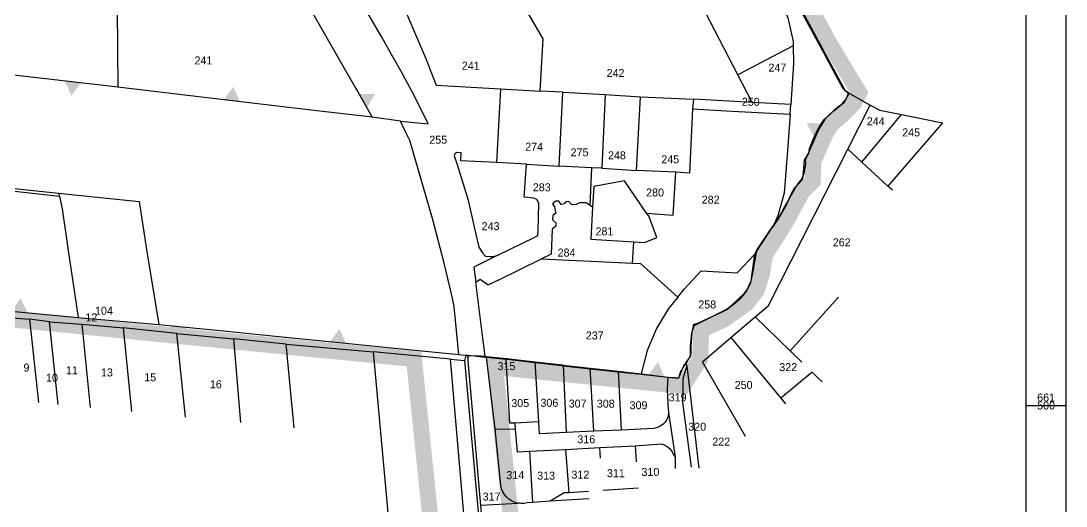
# Model space of a CAD drawing. Extents: x -493 to 187849, y -1657 to 664362.
# Drawn here: x 187196 to 187849, y 661437 to 661741 of the extents above; entities that cross this region are included whole.
import ezdxf
from ezdxf.enums import TextEntityAlignment as Align

# ---------------------------------------------------------------- set-up
doc = ezdxf.new("R2010")
doc.units = 0
doc.header["$MEASUREMENT"] = 0
doc.layers.get('0').update_dxf_attribs({"linetype": 'CONTINUOUS'})
for name, color, linetype in [('0DXF_GUSH', 3, 'CONTINUOUS'), ('0G_GV_LIN', 10, 'CONTINUOUS'), ('1DXF_GUSH', 3, 'CONTINUOUS'), ('BOUNDARY', 1, 'CONTINUOUS'), ('GBOUND_BOUNDARY', 5, 'CONTINUOUS'), ('TR_GILYON', 7, 'CONTINUOUS')]:
    doc.layers.add(name, color=color, linetype=linetype)
doc.styles.get("Standard").update_dxf_attribs({"font": 'dimheb.shx'})
doc.styles.add('TRHEBTXT', font='HEBTXT.SHX')

# ---------------------------------------------------------------- blocks, each defined once
blk = doc.blocks.new('TVC_FENCE')
blk.add_solid([(-0.5, 0), (0.5, 0), (0, 0.866)])

msp = doc.modelspace()

# ---------------------------------------------------------------- linework, layer by layer
at = {"layer": '0DXF_GUSH'}
for points in [[(187520.27, 661696.69), (187521.97, 661729.38), (187506.27, 661756.75), (187480.31, 661801.13)], [(187615.89, 661800.5), (187631.92, 661789.44), (187644.55, 661780.69), (187648.5, 661778.13), (187653.98, 661773.88), (187659.95, 661768.13), (187666.61, 661759.38), (187668.72, 661756.25), (187674.84, 661742.44), (187678.31, 661727.75), (187678.19, 661725)], [(187712.9, 661695.57), (187711.9, 661696.24), (187710.53, 661697.16), (187709.52, 661698.13), (187695.88, 661723.44), (187684.5, 661744.38), (187663.51, 661784.76)], [(187663.51, 661784.76), (187685.1, 661744.37), (187710.53, 661697.16), (187711.9, 661696.24), (187712.9, 661695.57)], [(187430.81, 661774.13), (187425.5, 661771.19), (187423.94, 661769.63), (187422.88, 661768), (187422.78, 661765.88), (187422.94, 661763.81), (187424.7, 661758.63), (187431.33, 661758.13), (187448.45, 661717.56), (187455.27, 661700.38), (187495.31, 661698.19)], [(187432.88, 661677.81), (187450.14, 661676.13), (187441.88, 661693.06), (187434, 661707.94), (187427.27, 661719.5), (187421.25, 661730.38), (187406.06, 661756.69), (187400.2, 661767.06)], [(187643.63, 661706.94), (187620.72, 661751), (187587.7, 661752.81), (187582.98, 661752.81)], [(187255.84, 661747.94), (187256.38, 661699.06)], [(187375.61, 661749.69), (187387.19, 661729.5), (187405, 661698.38), (187406.2, 661696.25), (187415.2, 661680.38)], [(187678.19, 661725), (187643.63, 661706.94)], [(187678.19, 661725), (187678.58, 661713.88), (187676.88, 661688.25)], [(187256.38, 661699.06), (187193.03, 661706.5), (187184.16, 661707.56)], [(187652.69, 661689.5), (187643.63, 661706.94)], [(187415.2, 661680.38), (187380.63, 661684.38), (187308.66, 661693), (187256.38, 661699.06)], [(187495.31, 661698.19), (187492.86, 661652)], [(187495.31, 661698.19), (187520.27, 661696.69)], [(187534.38, 661696.06), (187520.27, 661696.69)], [(187532.02, 661649.81), (187534.38, 661696.06)], [(187534.38, 661696.06), (187560.88, 661694.56)], [(187560.88, 661694.56), (187558.63, 661648.38)], [(187560.88, 661694.56), (187582.89, 661693.19)], [(187580.42, 661647.06), (187582.89, 661693.19)], [(187582.89, 661693.19), (187615.94, 661691.56)], [(187711.63, 661692.23), (187712.9, 661695.57)], [(187711.63, 661692.23), (187713.31, 661695.35), (187712.9, 661695.57)], [(187712.9, 661695.57), (187713.31, 661695.35), (187726.42, 661687.99)], [(187615.94, 661691.56), (187615.44, 661685.63)], [(187652.69, 661689.5), (187615.94, 661691.56)], [(187676.88, 661688.25), (187652.69, 661689.5)], [(187676.38, 661682.31), (187676.88, 661688.25)], [(187688.22, 661658.83), (187690.86, 661664.62), (187693.82, 661671.94), (187698.03, 661678.82), (187698.62, 661679.78), (187700.19, 661681.16), (187703.79, 661684.67), (187706.08, 661686.88)], [(187688.22, 661658.83), (187688.53, 661660.88), (187689.56, 661663.25), (187690.92, 661666.88), (187692.66, 661670.5), (187694.44, 661674.06), (187698.03, 661678.82), (187698.62, 661679.78), (187700.19, 661681.16), (187703.79, 661684.67), (187706.08, 661686.88)], [(187706.08, 661686.88), (187708.75, 661688.53)], [(187706.08, 661686.88), (187708.75, 661688.53)], [(187708.75, 661688.53), (187711.19, 661691.4)], [(187708.75, 661688.53), (187710.11, 661689.38), (187711.19, 661691.4)], [(187711.19, 661691.4), (187711.63, 661692.23)], [(187711.19, 661691.4), (187711.63, 661692.23)], [(187712.36, 661660.4), (187726.42, 661687.99)], [(187726.42, 661687.99), (187732.34, 661684.81), (187745.95, 661681.99)], [(187432.88, 661677.81), (187415.2, 661680.38)], [(187615.44, 661685.63), (187613.58, 661645.38), (187604.98, 661645.88)], [(187615.44, 661685.63), (187640.2, 661684.19), (187676.38, 661682.31)], [(187676.38, 661682.31), (187674.75, 661659.63), (187672.61, 661632.75), (187668.78, 661618.69), (187665.5, 661611.6)], [(187721.25, 661652.21), (187745.95, 661681.99)], [(187745.95, 661681.99), (187771.6, 661676.82)], [(187469.39, 661532), (187466.44, 661561.94), (187465.39, 661567.06), (187460.11, 661589.06), (187452.86, 661616.94), (187445.91, 661641.38), (187438.67, 661665.88), (187435.84, 661671.69), (187432.88, 661677.81)], [(187771.6, 661676.82), (187737.43, 661637.31)], [(187654.57, 661555.45), (187662.95, 661562.61), (187712.36, 661660.4)], [(187721.25, 661652.21), (187712.36, 661660.4)], [(187492.86, 661652), (187470.63, 661653.06), (187470.88, 661658.06), (187468.13, 661658.19), (187466.86, 661657.38), (187466.36, 661656.13), (187468.34, 661650.69), (187475.16, 661628.38), (187479.22, 661610.69), (187481.92, 661599), (187484.11, 661595.5), (187486.09, 661593.5), (187489.14, 661593.25), (187491.19, 661593.31), (187493.78, 661594.06)], [(187684.56, 661643.68), (187685.21, 661645.13), (187686.15, 661650.88), (187686.05, 661653.7), (187687.12, 661656.28)], [(187684.56, 661643.68), (187685.39, 661653.56), (187687.12, 661656.28)], [(187687.12, 661656.28), (187688.06, 661657.75)], [(187687.12, 661656.28), (187688.06, 661657.75)], [(187688.06, 661657.75), (187688.22, 661658.83)], [(187688.06, 661657.75), (187688.22, 661658.83)], [(187048.5, 661651.06), (187094.81, 661646.06), (187116.98, 661643.69), (187143.42, 661640.88), (187197.47, 661635.13), (187219.28, 661632.94)], [(187511.64, 661651), (187492.86, 661652)], [(187493.78, 661594.06), (187516.44, 661605.19), (187518.69, 661606.44), (187519.03, 661609.06), (187519.38, 661626.63), (187518.2, 661628.88), (187516.17, 661629.81), (187510.28, 661630.25), (187511.64, 661651)], [(187511.64, 661651), (187532.02, 661649.81)], [(187552.44, 661648.69), (187532.02, 661649.81)], [(187551.42, 661625.13), (187552.44, 661648.69)], [(187558.63, 661648.38), (187552.44, 661648.69)], [(187558.63, 661648.38), (187580.42, 661647.06)], [(187604.98, 661645.88), (187580.42, 661647.06)], [(187737.43, 661637.31), (187721.25, 661652.21)], [(187586.7, 661620.25), (187572.98, 661640.5), (187553.81, 661637), (187552.88, 661624.13)], [(187586.7, 661620.25), (187603.25, 661619.13), (187604.98, 661645.88)], [(187681.97, 661639.19), (187683.92, 661641.34), (187684.09, 661641.96), (187684.56, 661643.68)], [(187681.97, 661639.19), (187683.92, 661641.34), (187684.09, 661641.96), (187684.56, 661643.68)], [(187219.88, 661630.81), (187191.84, 661633.81), (187147.11, 661638.5)], [(187675.57, 661628.83), (187677.36, 661632.61), (187677.72, 661633.36), (187679.28, 661636.31)], [(187675.57, 661628.83), (187677.36, 661632.61), (187677.72, 661633.36), (187679.28, 661636.31)], [(187679.28, 661636.31), (187680.97, 661638.12)], [(187679.28, 661636.31), (187680.97, 661638.12)], [(187680.97, 661638.12), (187681.97, 661639.19)], [(187680.97, 661638.12), (187681.97, 661639.19)], [(187740.27, 661634.7), (187737.43, 661637.31)], [(187219.28, 661632.94), (187219.88, 661630.81)], [(187219.28, 661632.94), (187269.61, 661627.69), (187274.31, 661597.63), (187281.83, 661550.63)], [(187219.88, 661630.81), (187221.45, 661623), (187225.36, 661597.06), (187231.44, 661555.06)], [(187551.42, 661625.13), (187548.91, 661626.69), (187544.84, 661626.81), (187542.7, 661625.69), (187540.06, 661625.63), (187538.16, 661627.69), (187536.22, 661627.44), (187535.25, 661626.13), (187533.31, 661625.75), (187531.92, 661627.75), (187529.88, 661627.75), (187527.98, 661626.25), (187529.08, 661624.19), (187529.66, 661622.06), (187530.05, 661620.31), (187528.19, 661618.94), (187527.83, 661616.25), (187529.88, 661614.25), (187529.89, 661612.25), (187527.75, 661610.38), (187527.11, 661594.75), (187521.02, 661591.81)], [(187668.06, 661615.33), (187668.35, 661615.85), (187670.32, 661619.38), (187673.16, 661624.49), (187675.57, 661628.83)], [(187668.06, 661615.33), (187668.35, 661615.85), (187670.32, 661619.38), (187673.16, 661624.49), (187675.57, 661628.83)], [(187552.88, 661624.13), (187551.42, 661625.13)], [(187552.88, 661624.13), (187551.83, 661604), (187578.8, 661602.38)], [(187578.8, 661602.38), (187585.41, 661601.88), (187593.11, 661605.19), (187588.02, 661618.69), (187586.7, 661620.25)], [(187637.8, 661560.89), (187638.12, 661561.16), (187638.58, 661561.55), (187639.46, 661562.35), (187639.89, 661562.76), (187640.33, 661563.17), (187640.77, 661563.58), (187641.48, 661563.69), (187641.95, 661564.07), (187642.41, 661564.45), (187642.87, 661564.83), (187643.33, 661565.22), (187643.78, 661565.61), (187644.24, 661566.01), (187644.69, 661566.4), (187645.13, 661566.8), (187645.51, 661567.15), (187645.92, 661567.59), (187646.31, 661568.04), (187646.71, 661568.49), (187646.84, 661569.22), (187647.28, 661569.63), (187647.88, 661570.19), (187648.43, 661570.95), (187648.79, 661571.43), (187649.37, 661572.22), (187649.83, 661572.86), (187650.81, 661575.24), (187651.53, 661577), (187651.93, 661577.94), (187652.79, 661583.8), (187655.33, 661595.47), (187655.6, 661596.46), (187662.08, 661606.47), (187663.71, 661608.99), (187664.97, 661610.94), (187665.5, 661611.6), (187667.65, 661614.76), (187668.06, 661615.33)], [(187665.5, 661611.6), (187667.65, 661614.76), (187668.06, 661615.33)], [(187654.31, 661594.75), (187655.5, 661597.19), (187662.08, 661606.47), (187663.71, 661608.99), (187664.97, 661610.94), (187665.5, 661611.6)], [(187577.98, 661589.13), (187578.8, 661602.38)], [(187606.13, 661567.88), (187610.08, 661572.81), (187620.8, 661584.19), (187643.34, 661582.94), (187654.31, 661594.75)], [(187637.8, 661560.89), (187638.12, 661561.16), (187638.58, 661561.55), (187639.46, 661562.35), (187639.89, 661562.76), (187640.33, 661563.17), (187640.77, 661563.58), (187646.84, 661569.22), (187647.28, 661569.63), (187647.88, 661570.19), (187648.43, 661570.95), (187648.79, 661571.43), (187649.37, 661572.22), (187649.83, 661572.86), (187650.81, 661575.24), (187651.53, 661577), (187651.93, 661577.94), (187652.79, 661583.8), (187654.31, 661594.75)], [(187493.78, 661594.06), (187478.73, 661586.56), (187479.92, 661577.19)], [(187479.92, 661577.19), (187482.66, 661579.06), (187487.63, 661575.44), (187494.3, 661578.56), (187521.02, 661591.81)], [(187521.02, 661591.81), (187577.98, 661589.13)], [(187577.98, 661589.13), (187582.92, 661588.75), (187606.13, 661567.88)], [(187485.72, 661530.85), (187483.98, 661545.38), (187479.92, 661577.19)], [(187158.64, 661562), (187231.44, 661555.06)], [(187606.13, 661567.88), (187600.45, 661560.75), (187592.92, 661548.19), (187587.03, 661534.44), (187583.2, 661519.77)], [(187676.32, 661534.29), (187706.68, 661567.86)], [(187615.19, 661545.95), (187616.11, 661550.88), (187618.88, 661551.22), (187627.98, 661555.83)], [(187615.19, 661545.95), (187616.49, 661550.02), (187618.88, 661551.22), (187627.98, 661555.83)], [(187627.98, 661555.83), (187632.9, 661558.28), (187636.77, 661560.21), (187637.37, 661560.51), (187637.8, 661560.89)], [(187627.98, 661555.83), (187632.9, 661558.28), (187636.77, 661560.21), (187637.37, 661560.51), (187637.8, 661560.89)], [(187639.4, 661542.48), (187654.57, 661555.45)], [(187654.57, 661555.45), (187676.32, 661534.29)], [(187188.03, 661555.06), (187201.2, 661554)], [(187213.64, 661552.44), (187201.2, 661554)], [(187201.2, 661554), (187206.81, 661501.92)], [(187213.64, 661552.44), (187233.86, 661550.88)], [(187218.94, 661500.71), (187213.64, 661552.44)], [(187231.44, 661555.06), (187233.64, 661554.88), (187281.83, 661550.63)], [(187233.86, 661550.88), (187259.59, 661548.5)], [(187233.86, 661550.88), (187239, 661498.72)], [(187281.83, 661550.63), (187322.36, 661546.69), (187354.89, 661543.44), (187398.59, 661538.94), (187431.41, 661535.69), (187469.39, 661532)], [(187293.27, 661545.13), (187259.59, 661548.5)], [(187259.59, 661548.5), (187264.8, 661496.15)], [(187293.27, 661545.13), (187328.59, 661541.69)], [(187298.59, 661492.79), (187293.27, 661545.13)], [(187614.45, 661537.06), (187615.1, 661545.33), (187615.19, 661545.95)], [(187614.45, 661537.06), (187615.1, 661545.33), (187615.19, 661545.95)], [(187648.55, 661480.66), (187621.66, 661527.31), (187639.4, 661542.48)], [(187639.4, 661542.48), (187670.61, 661504.68)], [(187361.44, 661538.31), (187328.59, 661541.69)], [(187328.59, 661541.69), (187333.05, 661489.37)], [(187361.44, 661538.31), (187415.92, 661533.5)], [(187366.51, 661486.11), (187361.44, 661538.31)], [(187614.07, 661530.92), (187614.21, 661533.09), (187614.45, 661537.06)], [(187614.07, 661530.92), (187614.21, 661533.09), (187614.45, 661537.06)], [(187464.16, 661529), (187415.92, 661533.5)], [(187415.92, 661533.5), (187448.78, 661171.75)], [(187469.39, 661532), (187473.73, 661531.56)], [(187473.73, 661531.56), (187472.84, 661528.19)], [(187473.73, 661531.56), (187475.1, 661531.42), (187476.93, 661531.23)], [(187483.16, 661437.49), (187475.23, 661527.96), (187475.1, 661531.42), (187476.93, 661531.23)], [(187476.93, 661531.23), (187485.78, 661530.31)], [(187476.93, 661531.23), (187483.1, 661531.15), (187485.72, 661530.85)], [(187485.72, 661530.85), (187486.54, 661530.75)], [(187485.78, 661530.31), (187485.72, 661530.85)], [(187485.78, 661530.31), (187486.6, 661530.23)], [(187486.6, 661530.23), (187486.54, 661530.75)], [(187486.54, 661530.75), (187499.12, 661529.33)], [(187486.6, 661530.23), (187498.86, 661528.94)], [(187492.02, 661485.1), (187486.6, 661530.23)], [(187498.86, 661528.94), (187499.12, 661529.33)], [(187499.12, 661529.33), (187516.97, 661527.3)], [(187608.94, 661522.62), (187609.6, 661523.74), (187610.17, 661524.71), (187611.36, 661526.92), (187613.11, 661529.29)], [(187611.36, 661526.92), (187613.11, 661529.29)], [(187613.11, 661529.29), (187614.07, 661530.92)], [(187613.11, 661529.29), (187614.07, 661530.92)], [(187676.32, 661534.29), (187683.73, 661527.08)], [(187464.16, 661529), (187472.84, 661528.19)], [(187485, 661287.25), (187464.16, 661529)], [(187472.84, 661528.19), (187494.47, 661287.75)], [(187498.86, 661528.94), (187516.97, 661527.3)], [(187504.3, 661489.02), (187501.19, 661488.85), (187498.86, 661528.94)], [(187516.97, 661527.3), (187533.86, 661525.38), (187534.54, 661525.3)], [(187519.34, 661489.87), (187516.97, 661527.3)], [(187516.97, 661527.3), (187533.86, 661525.38), (187534.54, 661525.3)], [(187534.54, 661525.3), (187551.33, 661523.39)], [(187534.54, 661525.3), (187551.33, 661523.39)], [(187534.54, 661525.3), (187536.46, 661483.08)], [(187551.33, 661523.39), (187568.84, 661521.4)], [(187551.33, 661523.39), (187568.84, 661521.4)], [(187553.75, 661483.86), (187551.33, 661523.39)], [(187608.94, 661522.62), (187609.6, 661523.74), (187610.17, 661524.71), (187611.36, 661526.92)], [(187611.88, 661524.86), (187609.32, 661516.59), (187609.27, 661509.59), (187609.22, 661501.95), (187614.46, 661461.33)], [(187611.88, 661524.86), (187611.36, 661526.92)], [(187611.88, 661524.86), (187619.33, 661460.84)], [(187568.84, 661521.4), (187583.2, 661519.77)], [(187568.84, 661521.4), (187583.2, 661519.77)], [(187568.84, 661521.4), (187570.79, 661484.62)], [(187583.2, 661519.77), (187583.6, 661519.72), (187599.93, 661517.8)], [(187583.2, 661519.77), (187583.6, 661519.72), (187599.93, 661517.8)], [(187599.93, 661517.8), (187599.51, 661510.31), (187600.02, 661500.75), (187600.3, 661495.66)], [(187599.93, 661517.8), (187604.46, 661517.5), (187606.79, 661517.34)], [(187599.93, 661517.8), (187604.46, 661517.5), (187606.79, 661517.34)], [(187606.79, 661517.34), (187607.05, 661517.98)], [(187606.79, 661517.34), (187607.05, 661517.98)], [(187607.05, 661517.98), (187607.65, 661519.45), (187608.37, 661521.21), (187608.94, 661522.62)], [(187607.05, 661517.98), (187607.65, 661519.45), (187608.37, 661521.21), (187608.94, 661522.62)], [(187690.07, 661520.91), (187670.61, 661504.68)], [(187690.07, 661520.91), (187693.56, 661517.51)], [(187693.56, 661517.51), (187696.39, 661514.76)], [(187670.61, 661504.68), (187673.54, 661501.14)], [(187600.3, 661495.66), (187600.24, 661493.09), (187599.41, 661491.27), (187598.28, 661489.62), (187596.89, 661488.19), (187595.27, 661487.02), (187593.47, 661486.15), (187591.29, 661485.55), (187570.79, 661484.62)], [(187600.3, 661495.66), (187604.44, 661467.62)], [(187504.66, 661485), (187492.02, 661485.1)], [(187507.32, 661438.84), (187506.66, 661438.8), (187506.13, 661438.77), (187504.2, 661439.55), (187502.38, 661440.37), (187500.7, 661441.46), (187499.21, 661442.79), (187497.92, 661444.32), (187496.88, 661446.02), (187496.1, 661447.86), (187495.55, 661450.06), (187492.02, 661485.1)], [(187519.34, 661489.87), (187504.3, 661489.02)], [(187504.3, 661489.02), (187504.66, 661485)], [(187504.66, 661485), (187505.91, 661470.98), (187513.54, 661471.38)], [(187536.46, 661483.08), (187519.78, 661482.33), (187519.34, 661489.87)], [(187553.75, 661483.86), (187536.46, 661483.08)], [(187570.79, 661484.62), (187553.75, 661483.86)], [(187513.54, 661471.38), (187535.98, 661472.55)], [(187513.54, 661471.38), (187515.38, 661439.32)], [(187535.98, 661472.55), (187557.37, 661473.67)], [(187535.98, 661472.55), (187538.04, 661445.46)], [(187557.37, 661473.67), (187579.47, 661474.83)], [(187557.88, 661467.09), (187557.37, 661473.67)], [(187579.47, 661474.83), (187595.82, 661475.96), (187597.72, 661475.34), (187599.47, 661474.37), (187601, 661473.1), (187602.28, 661471.56), (187603.25, 661469.82), (187604.44, 661467.62)], [(187579.47, 661474.83), (187580.24, 661464.81)], [(187604.44, 661467.62), (187604.52, 661460.61)], [(187538.04, 661445.46), (187535.28, 661445.27), (187526.41, 661440.05)], [(187550.38, 661446.27), (187538.04, 661445.46)], [(187581.52, 661448.33), (187559.46, 661446.87)], [(187507.32, 661438.84), (187506.66, 661438.8), (187506.13, 661438.77), (187483.16, 661437.49)], [(187515.38, 661439.32), (187512.07, 661439.1), (187510.1, 661438.77), (187508.1, 661438.74), (187507.32, 661438.84)], [(187526.41, 661440.05), (187515.38, 661439.32)], [(187550.86, 661441.66), (187526.41, 661440.05)], [(187506.81, 661162.94), (187506.93, 661166.11), (187483.16, 661437.49)]]:
    msp.add_lwpolyline(points, dxfattribs=at)
at = {"layer": '0G_GV_LIN'}
for points in [[(187622.17, 662145.99), (187628.17, 662106.97), (187634.4, 662066.34), (187640.52, 662025.59), (187641.44, 662018.55), (187641.79, 662015.6), (187642.36, 662005.45), (187642.93, 661991), (187643.09, 661986.69), (187643.7, 661966.99), (187644.29, 661941.12), (187644.67, 661930.27), (187644.75, 661927.57), (187644.81, 661925.38), (187645.54, 661904.08), (187647.23, 661848.37), (187647.91, 661823.47), (187647.81, 661813.75), (187663.51, 661784.76), (187685.1, 661744.37), (187710.62, 661697.25), (187712.9, 661695.57)], [(187712.84, 661695.4), (187711.73, 661696), (187709.52, 661698.13), (187695.88, 661723.44), (187684.5, 661744.38), (187663.33, 661784.44), (187647.47, 661813.69), (187646.23, 661851.75), (187644.83, 661903.31)], [(187301.88, 661878.88), (187315.83, 661854), (187325.38, 661837.38), (187333.3, 661823.56), (187348.86, 661796.38), (187356.52, 661783), (187362.3, 661772.94), (187375.61, 661749.69), (187387.19, 661729.5), (187405, 661698.38), (187406.2, 661696.25), (187415.2, 661680.38), (187380.63, 661684.38), (187308.66, 661693), (187256.38, 661699.06), (187193.03, 661706.5), (187184.16, 661707.56), (187142.94, 661712.5), (187097.91, 661717.94), (187041.09, 661724.63)], [(187711.63, 661692.23), (187713.22, 661695.19), (187712.84, 661695.4)], [(187711.63, 661692.23), (187712.84, 661695.4)], [(187712.84, 661695.4), (187712.9, 661695.57)], [(187712.9, 661695.57), (187726.42, 661687.99), (187732.34, 661684.81), (187745.95, 661681.99), (187766.6, 661677.83)], [(187688.22, 661658.83), (187690.86, 661664.62), (187693.82, 661671.94), (187698.69, 661679.7), (187703.92, 661684.54), (187706.36, 661686.71), (187708.67, 661688.43), (187708.75, 661688.53)], [(187688.22, 661658.83), (187688.53, 661660.88), (187689.56, 661663.25), (187690.92, 661666.88), (187692.66, 661670.5), (187694.44, 661674.06), (187697.73, 661679), (187700.17, 661681.19), (187706.08, 661686.88), (187708.75, 661688.53)], [(187708.75, 661688.53), (187710.11, 661689.38), (187711.19, 661691.4)], [(187708.75, 661688.53), (187711.19, 661691.4)], [(187711.19, 661691.4), (187711.42, 661691.67), (187711.63, 661692.23)], [(187711.19, 661691.4), (187711.63, 661692.23)], [(187684.56, 661643.68), (187685.21, 661645.13), (187686.15, 661650.88), (187686.05, 661653.7), (187687.12, 661656.28)], [(187684.56, 661643.68), (187685.39, 661653.56), (187687.12, 661656.28)], [(187687.12, 661656.28), (187688.06, 661657.75), (187688.22, 661658.83)], [(187687.12, 661656.28), (187687.71, 661657.71), (187688.22, 661658.83)], [(187680.97, 661638.12), (187681.97, 661639.19), (187684.41, 661641.88), (187684.56, 661643.68)], [(187680.97, 661638.12), (187681.66, 661639.11), (187683.63, 661641.6), (187684.56, 661643.68)], [(187675.57, 661628.83), (187678.01, 661633.2), (187679.49, 661635.98), (187680.97, 661638.12)], [(187675.57, 661628.83), (187677.33, 661632.63), (187679.28, 661636.31), (187680.97, 661638.12)], [(187668.06, 661615.33), (187668.42, 661615.81), (187670.55, 661619.25), (187673.48, 661624.31), (187675.57, 661628.83)], [(187668.06, 661615.33), (187675.57, 661628.83)], [(187637.8, 661560.89), (187637.82, 661560.9), (187637.98, 661561.02), (187638.15, 661561.14), (187638.31, 661561.25), (187638.47, 661561.37), (187638.63, 661561.49), (187638.79, 661561.61), (187638.95, 661561.73), (187639.11, 661561.85), (187639.27, 661561.97), (187639.43, 661562.09), (187639.59, 661562.21), (187639.75, 661562.33), (187639.91, 661562.45), (187640.07, 661562.58), (187640.23, 661562.7), (187640.38, 661562.82), (187640.54, 661562.94), (187640.7, 661563.07), (187640.86, 661563.19), (187641.01, 661563.31), (187641.17, 661563.44), (187641.33, 661563.56), (187641.48, 661563.69), (187641.64, 661563.82), (187641.79, 661563.94), (187641.95, 661564.07), (187642.1, 661564.19), (187642.26, 661564.32), (187642.41, 661564.45), (187642.56, 661564.58), (187642.72, 661564.7), (187642.87, 661564.83), (187643.02, 661564.96), (187643.18, 661565.09), (187643.33, 661565.22), (187643.48, 661565.35), (187643.63, 661565.48), (187643.78, 661565.61), (187643.94, 661565.74), (187644.09, 661565.87), (187644.24, 661566.01), (187644.39, 661566.14), (187644.54, 661566.27), (187644.69, 661566.4), (187644.84, 661566.54), (187644.98, 661566.67), (187645.13, 661566.8), (187645.51, 661567.15), (187645.65, 661567.29), (187645.78, 661567.44), (187645.92, 661567.59), (187646.05, 661567.74), (187646.18, 661567.89), (187646.31, 661568.04), (187646.45, 661568.19), (187646.58, 661568.34), (187646.71, 661568.49), (187646.84, 661568.65), (187646.97, 661568.8), (187647.09, 661568.95), (187647.22, 661569.11), (187647.35, 661569.26), (187647.48, 661569.41), (187647.6, 661569.57), (187647.73, 661569.73), (187647.85, 661569.88), (187647.98, 661570.04), (187648.1, 661570.2), (187648.22, 661570.35), (187648.35, 661570.51), (187648.47, 661570.67), (187648.59, 661570.83), (187648.71, 661570.99), (187648.83, 661571.15), (187648.95, 661571.31), (187649.07, 661571.47), (187649.19, 661571.63), (187649.53, 661572.11), (187651.78, 661576.89), (187653.18, 661583.74), (187655.33, 661595.47), (187655.6, 661596.46), (187665.03, 661610.9), (187667.72, 661614.71), (187668.06, 661615.33)], [(187637.8, 661560.89), (187638.88, 661561.81), (187647.88, 661570.19), (187649.8, 661572.88), (187650.78, 661575.25), (187651.97, 661577.94), (187654.31, 661594.75), (187655.5, 661597.19), (187661.84, 661606.63), (187663.5, 661609.13), (187665.38, 661611.69), (187668.06, 661615.33)], [(187058.53, 661571.63), (187111.7, 661566.44), (187158.64, 661562), (187231.44, 661555.06), (187233.64, 661554.88), (187281.83, 661550.63), (187322.36, 661546.69), (187354.89, 661543.44), (187398.59, 661538.94), (187431.41, 661535.69), (187469.39, 661532), (187473.73, 661531.56)], [(187615.19, 661545.95), (187616.49, 661550.02), (187627.98, 661555.83)], [(187615.19, 661545.95), (187616.11, 661550.88), (187618.7, 661551.56), (187627.98, 661555.83)], [(187627.98, 661555.83), (187632.98, 661558.13), (187636.84, 661560.06), (187637.8, 661560.89)], [(187627.98, 661555.83), (187637.33, 661560.55), (187637.5, 661560.67), (187637.66, 661560.79), (187637.8, 661560.89)], [(187613.11, 661529.29), (187614.36, 661531), (187614.58, 661533.06), (187614.45, 661537.06), (187615.13, 661545.63), (187615.19, 661545.95)], [(187613.11, 661529.29), (187614.07, 661530.92), (187614.08, 661537.18), (187614.99, 661545.34), (187615.19, 661545.95)], [(187473.73, 661531.56), (187472.84, 661528.19), (187494.47, 661287.75), (187505.34, 661166), (187505.52, 661162.88), (187516.45, 661076.69), (187518.47, 661059), (187526.83, 660994.31), (187530.11, 660967.94), (187540.45, 660889.38)], [(187473.73, 661531.56), (187476.93, 661531.23)], [(187506.81, 661162.94), (187506.93, 661166.11), (187483.16, 661437.49), (187475.23, 661527.96), (187475.09, 661531.26), (187476.93, 661531.23)], [(187476.93, 661531.23), (187483.1, 661531.15), (187485.72, 661530.85), (187486.54, 661530.75), (187499.12, 661529.33), (187516.97, 661527.3), (187534.54, 661525.3), (187551.33, 661523.39), (187568.84, 661521.4), (187583.2, 661519.77), (187583.6, 661519.72), (187599.93, 661517.8), (187604.46, 661517.5), (187606.79, 661517.34)], [(187476.93, 661531.23), (187485.78, 661530.31), (187486.6, 661530.23), (187498.86, 661528.94), (187499.14, 661528.91), (187517, 661526.89), (187533.81, 661525), (187534.56, 661524.92), (187551.36, 661523.04), (187568.85, 661521.09), (187583.13, 661519.5), (187599.93, 661517.76), (187606.67, 661517.06), (187606.79, 661517.34)], [(187608.94, 661522.62), (187609.64, 661523.72), (187611.6, 661526.75), (187613.11, 661529.29)], [(187608.94, 661522.62), (187609.86, 661524.88), (187613.11, 661529.29)], [(187606.79, 661517.34), (187607.05, 661517.98)], [(187606.79, 661517.34), (187606.85, 661517.34), (187607.05, 661517.98)], [(187607.05, 661517.98), (187608.94, 661522.62)], [(187607.05, 661517.98), (187607.51, 661519.51), (187608.11, 661521.32), (187608.94, 661522.62)]]:
    msp.add_lwpolyline(points, dxfattribs=at)
at = {"layer": 'GBOUND_BOUNDARY', "color": 5, "const_width": 10}
for points in [[(186309.18, 662131.89), (186443.81, 661933.57), (186466.01, 661897.97), (186486.08, 661865.78), (186494.38, 661852.47), (186503.28, 661831.34), (186565.88, 661682.9), (186566.73, 661680.87), (186595.45, 661614.39), (186923.28, 661580.35), (187343.34, 661538.59), (187424.75, 661530.71), (187441.37, 661529.06), (187475.6, 661195.2), (187478.27, 661164.39), (187485.95, 661073.57), (187496.23, 660991.66), (187509.41, 660889.81)], [(186309.18, 662131.89), (186443.81, 661933.57), (186466.01, 661897.97), (186486.08, 661865.78), (186494.38, 661852.47), (186503.28, 661831.34), (186565.88, 661682.9), (186566.73, 661680.87), (186595.45, 661614.39), (186923.28, 661580.35), (187343.34, 661538.59), (187424.75, 661530.71), (187441.37, 661529.06), (187475.6, 661195.2), (187478.27, 661164.39), (187485.95, 661073.57), (187496.23, 660991.66), (187509.41, 660889.81)], [(187525.38, 661199.9), (187492.15, 661524.03), (187609.31, 661512.12), (187620.07, 661528.95), (187620.83, 661545.18), (187621.19, 661547.26), (187635.05, 661553.79), (187649.15, 661563.83), (187655.47, 661571.93), (187658.94, 661582.72), (187660.52, 661594.01), (187669.9, 661608.58), (187675.62, 661618.12), (187683.8, 661633.54), (187690.45, 661640.05), (187690.97, 661652.79), (187698.62, 661670.22), (187702.38, 661676.21), (187706.32, 661679.29), (187716.16, 661688.96), (187719.55, 661695.62), (187700.29, 661727.75), (187689.99, 661746.88)], [(187525.38, 661199.9), (187492.15, 661524.03), (187609.31, 661512.12), (187620.07, 661528.95), (187620.83, 661545.18), (187621.19, 661547.26), (187635.05, 661553.79), (187649.15, 661563.83), (187655.47, 661571.93), (187658.94, 661582.72), (187660.52, 661594.01), (187669.9, 661608.58), (187675.62, 661618.12), (187683.8, 661633.54), (187690.45, 661640.05), (187690.97, 661652.79), (187698.62, 661670.22), (187702.38, 661676.21), (187706.32, 661679.29), (187716.16, 661688.96), (187719.55, 661695.62), (187700.29, 661727.75), (187689.99, 661746.88)]]:
    msp.add_lwpolyline(points, dxfattribs=at)
at = {"layer": 'TR_GILYON', "linetype": 'CONTINUOUS'}
msp.add_line((187823.8, 661500), (187848.8, 661500), dxfattribs=at)
for points in [[(183412.32, 658921.8), (187848.8, 658921.8), (187848.8, 664361.7), (183412.32, 664361.7), (183412.32, 658921.8)], [(183437.32, 658946.8), (187823.8, 658946.8), (187823.8, 664336.7), (183437.32, 664336.7), (183437.32, 658946.8)]]:
    msp.add_lwpolyline(points, dxfattribs=at)

# ---------------------------------------------------------------- block references
at = {"layer": 'BOUNDARY', "color": 1, "linetype": 'CONTINUOUS', "xscale": 10, "yscale": 10, "zscale": 10}
for p, rotation in [((187228.22, 661702.39), 173.3407679193345), ((187327.54, 661690.76), 353.2446116188235), ((187409.42, 661690.58), 299.5579081747629), ((187693.97, 661672.18), 57.88855044637396), ((187652.59, 661582.58), 261.9372779905295), ((187194.82, 661558.66), 354.7267425883068), ((187294.39, 661549.37), 174.2826049654875), ((187393.89, 661539.41), 354.2826049654875), ((187493.39, 661529.45), 173.8183653672831), ((187592.8, 661518.58), 353.743977984495)]:
    msp.add_blockref('TVC_FENCE', p, dxfattribs=dict(at, rotation=rotation))

# ---------------------------------------------------------------- texts
at = {"layer": '1DXF_GUSH'}
for s, p in [('241', (187304.19, 661713.39)), ('241', (187471.26, 661710.08)), ('247', (187662.81, 661708.89)), ('242', (187561.7, 661705.52)), ('250', (187646.2, 661687.51)), ('244', (187724.28, 661675.33)), ('245', (187746.41, 661668.34)), ('255', (187450.91, 661663.77)), ('274', (187510.84, 661659.4)), ('275', (187539.21, 661655.9)), ('248', (187562.56, 661654.01)), ('245', (187595.9, 661651.53)), ('283', (187515.6, 661633.99)), ('280', (187586.41, 661630.77)), ('282', (187621.12, 661626.28)), ('243', (187483.62, 661609.69)), ('281', (187554.8, 661606.43)), ('262', (187703, 661599.57)), ('284', (187531.08, 661593.19)), ('104', (187242.06, 661556.8)), ('258', (187619, 661560.7)), ('12', (187236.01, 661552.59)), ('237', (187548.69, 661541.3)), ('9', (187197.33, 661521.24)), ('11', (187223.95, 661519.5)), ('13', (187245.76, 661518.19)), ('315', (187493.53, 661522.14)), ('315', (187493.53, 661522.14)), ('322', (187669.61, 661521.5)), ('10', (187211.45, 661514.89)), ('15', (187272.82, 661515.14)), ('16', (187313.83, 661510.77)), ('250', (187641.73, 661510.37)), ('305', (187502.16, 661499.01)), ('306', (187520.36, 661499.19)), ('307', (187538.01, 661498.7)), ('308', (187555.58, 661498.65)), ('319', (187600.48, 661502.57)), ('309', (187576.08, 661497.67)), ('320', (187612.72, 661484.22)), ('316', (187543.42, 661476.37)), ('222', (187627.75, 661474.91)), ('314', (187499.05, 661453.93)), ('313', (187518.34, 661453.63)), ('312', (187539.73, 661454.24)), ('311', (187561.91, 661455.16)), ('310', (187583.5, 661455.93)), ('317', (187484.27, 661440.54))]:
    msp.add_text(s, height=5, dxfattribs=at).set_placement(p)
at = {"layer": 'TR_GILYON', "linetype": 'CONTINUOUS', "style": 'TRHEBTXT'}
for s, p in [('661', (187836.3, 661502.5)), ('500', (187836.3, 661497.5))]:
    msp.add_text(s, height=5, dxfattribs=at).set_placement(p, align=Align.CENTER)

doc.saveas('drawing.dxf')
